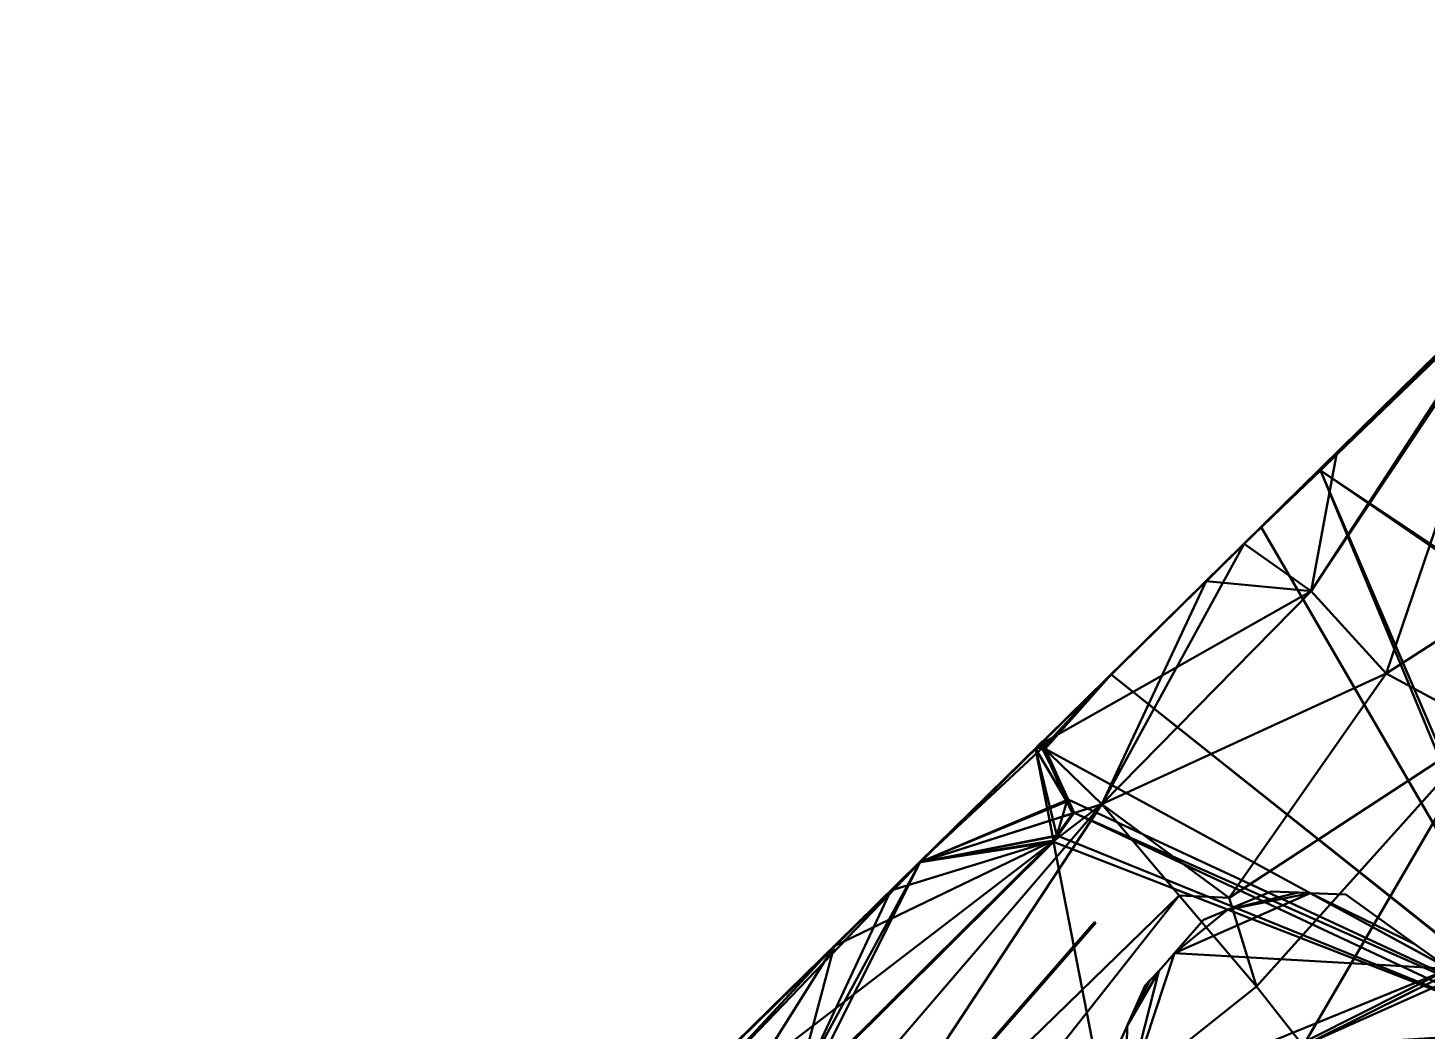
# Model space of a CAD drawing. Header units: metres. Extents: x -61.3 to -25, y -28 to 7.9.
# Drawn here: x -59.08 to -44.36, y -7.52 to 3.03 of the extents above; entities that cross this region are included whole.
import ezdxf

# ---------------------------------------------------------------- set-up
doc = ezdxf.new("R2010")
doc.units = ezdxf.units.M
for name, color, linetype, lineweight in [('0 BB  All Built Structures in Proposed site', 7, 'Continuous', 50), ('0 BB  All Untouched Project Ground Layers in Proposed site', 7, 'Continuous', 50), ('0 BB  Fill', 7, 'Continuous', 50), ('Default', 7, 'Continuous', 50)]:
    doc.layers.add(name, color=color, linetype=linetype, lineweight=lineweight)

# ---------------------------------------------------------------- blocks, each defined once
blk = doc.blocks.new('6b0b7823-ff3e-4933-bdc0-52da12941c6e')
at = {"layer": 'Default', "color": 40, "linetype": 'Continuous', "lineweight": 50, "true_color": 0xffd700, "transparency": 33554532}
for points in [[(-47.854, -6.377, 23.472), (-59.082, -19.226, 36.988), (-59.082, -19.226, 23.472)], [(-47.854, -6.377, 23.472), (-47.854, -6.377, 36.988), (-59.082, -19.226, 36.988)]]:
    blk.add_3dface(points, dxfattribs=at)
blk = doc.blocks.new('1a211841-4f0e-48f3-9a79-7b44c0794f60')
at = {"layer": '0 BB  All Built Structures in Proposed site', "color": 121, "linetype": 'Continuous', "lineweight": 50, "true_color": 0x6cfee8, "transparency": 33554687}
for points in [[(-47.02, -6.699, 33.411), (-44.127, -6.865, 33.528), (-45.592, -6.068, 33.528)], [(-44.127, -6.865, 33.498), (-47.02, -6.699, 33.381), (-45.592, -6.068, 33.498)], [(-47.02, -6.699, 33.411), (-45.592, -6.068, 33.528), (-46.462, -6.243, 33.474)], [(-45.592, -6.068, 33.498), (-47.02, -6.699, 33.381), (-46.462, -6.243, 33.444)], [(-46.462, -6.243, 33.474), (-45.721, -6.062, 33.523), (-46.005, -6.05, 33.511)], [(-45.721, -6.062, 33.492), (-46.462, -6.243, 33.444), (-46.005, -6.05, 33.48)], [(-46.462, -6.243, 33.474), (-46.005, -6.05, 33.511), (-46.462, -6.243, 33.444)], [(-46.005, -6.05, 33.48), (-46.462, -6.243, 33.444), (-46.005, -6.05, 33.511)], [(-46.462, -6.243, 33.474), (-45.592, -6.068, 33.528), (-45.721, -6.062, 33.523)], [(-45.592, -6.068, 33.498), (-46.462, -6.243, 33.444), (-45.721, -6.062, 33.492)], [(-45.721, -6.062, 33.523), (-45.721, -6.062, 33.492), (-46.005, -6.05, 33.48)], [(-46.005, -6.05, 33.511), (-45.721, -6.062, 33.523), (-46.005, -6.05, 33.48)], [(-45.721, -6.062, 33.523), (-45.592, -6.068, 33.528), (-45.721, -6.062, 33.492)], [(-45.592, -6.068, 33.498), (-45.721, -6.062, 33.492), (-45.592, -6.068, 33.528)], [(-44.491, -6.605, 33.506), (-44.127, -6.865, 33.498), (-45.592, -6.068, 33.498)], [(-44.491, -6.605, 33.506), (-45.592, -6.068, 33.498), (-45.219, -6.084, 33.523)], [(-44.127, -6.865, 33.528), (-44.491, -6.605, 33.536), (-45.592, -6.068, 33.528)], [(-45.219, -6.084, 33.523), (-45.592, -6.068, 33.498), (-45.219, -6.084, 33.553)], [(-45.592, -6.068, 33.528), (-44.491, -6.605, 33.536), (-45.219, -6.084, 33.553)], [(-45.219, -6.084, 33.553), (-45.592, -6.068, 33.498), (-45.592, -6.068, 33.528)], [(-44.491, -6.605, 33.536), (-44.491, -6.605, 33.506), (-45.219, -6.084, 33.523)], [(-44.491, -6.605, 33.536), (-45.219, -6.084, 33.523), (-45.219, -6.084, 33.553)], [(-47.02, -6.699, 33.411), (-46.462, -6.243, 33.474), (-46.715, -6.349, 33.454)], [(-46.462, -6.243, 33.444), (-47.02, -6.699, 33.381), (-46.715, -6.349, 33.424)], [(-46.715, -6.349, 33.454), (-46.462, -6.243, 33.474), (-46.715, -6.349, 33.424)], [(-46.462, -6.243, 33.444), (-46.715, -6.349, 33.424), (-46.462, -6.243, 33.474)], [(-47.02, -6.699, 33.381), (-47.02, -6.699, 33.411), (-46.715, -6.349, 33.454)], [(-47.02, -6.699, 33.381), (-46.715, -6.349, 33.454), (-46.715, -6.349, 33.424)], [(-44.127, -6.865, 33.528), (-44.127, -6.865, 33.498), (-44.491, -6.605, 33.506)], [(-44.127, -6.865, 33.528), (-44.491, -6.605, 33.506), (-44.491, -6.605, 33.536)], [(-47.532, -8.253, 33.259), (-44.127, -6.865, 33.528), (-47.02, -6.699, 33.411)], [(-44.127, -6.865, 33.498), (-47.532, -8.253, 33.229), (-47.02, -6.699, 33.381)], [(-47.532, -8.253, 33.259), (-47.02, -6.699, 33.411), (-47.185, -6.888, 33.388)], [(-47.02, -6.699, 33.381), (-47.532, -8.253, 33.229), (-47.185, -6.888, 33.358)], [(-47.185, -6.888, 33.388), (-47.02, -6.699, 33.411), (-47.185, -6.888, 33.358)], [(-47.02, -6.699, 33.381), (-47.185, -6.888, 33.358), (-47.02, -6.699, 33.411)], [(-47.484, -8.555, 33.236), (-44.127, -6.865, 33.528), (-47.532, -8.253, 33.259)], [(-44.127, -6.865, 33.498), (-47.484, -8.555, 33.206), (-47.532, -8.253, 33.229)], [(-47.532, -8.253, 33.259), (-47.185, -6.888, 33.388), (-47.519, -7.463, 33.325)], [(-47.185, -6.888, 33.358), (-47.532, -8.253, 33.229), (-47.519, -7.463, 33.295)], [(-47.519, -7.463, 33.325), (-47.185, -6.888, 33.388), (-47.28, -6.988, 33.376)], [(-47.185, -6.888, 33.358), (-47.519, -7.463, 33.295), (-47.28, -6.988, 33.345)], [(-47.484, -8.555, 33.236), (-43.21, -7.52, 33.515), (-44.127, -6.865, 33.528)], [(-43.21, -7.52, 33.485), (-47.484, -8.555, 33.206), (-44.127, -6.865, 33.498)], [(-47.185, -6.888, 33.388), (-47.185, -6.888, 33.358), (-47.28, -6.988, 33.345)], [(-47.185, -6.888, 33.388), (-47.28, -6.988, 33.345), (-47.28, -6.988, 33.376)], [(-47.519, -7.463, 33.325), (-47.28, -6.988, 33.376), (-47.33, -7.041, 33.369)], [(-47.28, -6.988, 33.345), (-47.519, -7.463, 33.295), (-47.33, -7.041, 33.338)], [(-47.519, -7.463, 33.325), (-47.33, -7.041, 33.369), (-47.519, -7.463, 33.295)], [(-47.33, -7.041, 33.338), (-47.519, -7.463, 33.295), (-47.33, -7.041, 33.369)], [(-47.28, -6.988, 33.376), (-47.28, -6.988, 33.345), (-47.33, -7.041, 33.338)], [(-47.33, -7.041, 33.369), (-47.28, -6.988, 33.376), (-47.33, -7.041, 33.338)], [(-47.621, -7.691, 33.302), (-47.532, -8.253, 33.259), (-47.519, -7.463, 33.325)], [(-47.621, -7.691, 33.302), (-47.519, -7.463, 33.325), (-47.621, -7.691, 33.271)], [(-47.532, -8.253, 33.229), (-47.621, -7.691, 33.271), (-47.519, -7.463, 33.295)], [(-47.621, -7.691, 33.271), (-47.519, -7.463, 33.325), (-47.519, -7.463, 33.295)]]:
    blk.add_3dface(points, dxfattribs=at)
blk = doc.blocks.new('f19161e1-4d41-47b8-92b2-5d887346f939')
at = {"layer": '0 BB  All Untouched Project Ground Layers in Proposed site', "color": 40, "linetype": 'Continuous', "lineweight": 50, "true_color": 0xffd700, "transparency": 33554687}
for points in [[(-41.374, 2.437, 34.752), (-45.473, -1.592, 34.143), (-45.485, -1.623, 34.138)], [(-41.374, 2.437, 34.752), (-45.485, -1.623, 34.138), (-41.374, 2.413, 34.747)], [(-41.513, -4.266, 34.138), (-41.374, 2.413, 34.747), (-45.485, -1.623, 34.138)], [(-41.374, 2.437, 34.752), (-43.339, 0.505, 34.151), (-45.473, -1.592, 34.143)], [(-43.412, 0.434, 34.135), (-45.473, -1.592, 34.143), (-43.339, 0.505, 34.151)], [(-46.289, -2.394, 33.502), (-43.412, 0.434, 34.135), (-43.374, 0.417, 34.138)], [(-43.412, 0.434, 34.135), (-46.289, -2.394, 33.502), (-45.473, -1.592, 34.143)], [(-46.289, -2.394, 33.502), (-43.374, 0.417, 34.138), (-45.583, -2.89, 33.528)], [(-45.583, -2.89, 33.528), (-43.374, 0.417, 34.138), (-44.794, -3.757, 33.528)], [(-44.794, -3.757, 33.528), (-43.374, 0.417, 34.138), (-41.033, -1.341, 34.138)], [(-44.794, -3.757, 33.528), (-41.033, -1.341, 34.138), (-43.719, -4.336, 33.528)], [(-45.473, -1.592, 34.143), (-46.289, -2.394, 33.502), (-45.497, -1.616, 34.137)], [(-45.497, -1.616, 34.137), (-46.289, -2.394, 33.502), (-46.11, -2.218, 34.011)], [(-45.497, -1.616, 34.137), (-46.11, -2.218, 34.011), (-45.485, -1.623, 34.138)], [(-45.473, -1.592, 34.143), (-45.497, -1.616, 34.137), (-45.485, -1.623, 34.138)], [(-46.11, -2.218, 34.011), (-43.084, -7.421, 33.529), (-45.485, -1.623, 34.138)], [(-43.023, -7.361, 33.544), (-45.485, -1.623, 34.138), (-43.084, -7.421, 33.529)], [(-41.562, -4.315, 34.126), (-45.485, -1.623, 34.138), (-43.023, -7.361, 33.544)], [(-41.513, -4.266, 34.138), (-45.485, -1.623, 34.138), (-41.562, -4.315, 34.126)], [(-43.084, -7.421, 33.529), (-46.11, -2.218, 34.011), (-47.688, -3.769, 33.685)], [(-46.289, -2.394, 33.502), (-47.688, -3.769, 33.685), (-46.11, -2.218, 34.011)], [(-48.435, -4.503, 32.918), (-46.289, -2.394, 33.502), (-45.583, -2.89, 33.528)], [(-48.435, -4.503, 32.918), (-47.688, -3.769, 33.685), (-46.289, -2.394, 33.502)], [(-48.435, -4.503, 32.918), (-45.583, -2.89, 33.528), (-47.786, -5.133, 32.918)], [(-47.786, -5.133, 32.918), (-45.583, -2.89, 33.528), (-44.794, -3.757, 33.528)], [(-47.688, -3.769, 33.685), (-52.157, -8.162, 32.264), (-48.435, -4.503, 33.528)], [(-52.157, -8.162, 32.264), (-47.688, -3.769, 33.685), (-49.697, -5.744, 32.644)], [(-48.435, -4.503, 32.918), (-49.697, -5.744, 32.644), (-47.688, -3.769, 33.685)], [(-47.688, -3.769, 33.685), (-48.435, -4.503, 33.528), (-48.387, -4.456, 33.54)], [(-47.688, -3.769, 33.685), (-48.387, -4.456, 33.54), (-48.383, -4.517, 33.532)], [(-48.381, -4.551, 33.528), (-47.688, -3.769, 33.685), (-48.383, -4.517, 33.532)], [(-47.688, -3.769, 33.685), (-48.381, -4.551, 33.528), (-43.091, -7.428, 33.528)], [(-47.786, -5.133, 32.918), (-44.794, -3.757, 33.528), (-46.446, -6.118, 32.918)], [(-43.084, -7.421, 33.529), (-47.688, -3.769, 33.685), (-43.091, -7.428, 33.528)], [(-46.446, -6.118, 32.918), (-44.794, -3.757, 33.528), (-43.719, -4.336, 33.528)], [(-46.446, -6.118, 32.918), (-43.719, -4.336, 33.528), (-46.157, -7.051, 32.918)], [(-46.157, -7.051, 32.918), (-43.719, -4.336, 33.528), (-45.665, -7.675, 32.918)], [(-43.719, -4.336, 33.528), (-40.948, -5.326, 33.528), (-45.665, -7.675, 32.918)], [(-49.697, -5.744, 33.254), (-48.435, -4.503, 33.528), (-52.157, -8.162, 32.264)], [(-49.697, -5.744, 32.644), (-48.435, -4.503, 32.918), (-47.786, -5.133, 32.918)], [(-49.697, -5.744, 33.254), (-48.14, -5.082, 33.495), (-48.435, -4.503, 33.528)], [(-48.387, -4.456, 33.541), (-48.387, -4.456, 33.54), (-48.435, -4.503, 33.528)], [(-48.435, -4.503, 33.528), (-48.383, -4.517, 33.533), (-48.387, -4.456, 33.541)], [(-48.435, -4.503, 33.528), (-48.14, -5.082, 33.495), (-48.377, -4.56, 33.528)], [(-48.435, -4.503, 33.528), (-48.377, -4.56, 33.528), (-48.381, -4.551, 33.529)], [(-48.381, -4.551, 33.529), (-48.383, -4.517, 33.533), (-48.435, -4.503, 33.528)], [(-48.387, -4.456, 33.54), (-48.387, -4.456, 33.541), (-48.383, -4.517, 33.532)], [(-48.387, -4.456, 33.541), (-48.383, -4.517, 33.533), (-48.383, -4.517, 33.532)], [(-48.383, -4.517, 33.533), (-48.381, -4.551, 33.529), (-48.381, -4.551, 33.528)], [(-48.383, -4.517, 33.533), (-48.381, -4.551, 33.528), (-48.383, -4.517, 33.532)], [(-48.381, -4.551, 33.528), (-48.14, -5.083, 33.495), (-43.091, -7.428, 33.528)], [(-48.381, -4.551, 33.529), (-48.377, -4.56, 33.528), (-48.381, -4.551, 33.528)], [(-48.14, -5.083, 33.495), (-48.381, -4.551, 33.528), (-48.377, -4.56, 33.528)], [(-48.377, -4.56, 33.528), (-48.14, -5.082, 33.495), (-48.14, -5.083, 33.495)], [(-51.649, -9.638, 32.309), (-47.786, -5.133, 32.918), (-51.008, -10.021, 32.33)], [(-51.649, -9.638, 32.309), (-49.697, -5.744, 32.644), (-47.786, -5.133, 32.918)], [(-51.008, -10.021, 32.33), (-47.786, -5.133, 32.918), (-46.972, -6.092, 32.888)], [(-48.14, -5.082, 33.495), (-49.697, -5.744, 33.254), (-48.076, -5.225, 33.487)], [(-48.14, -5.082, 33.495), (-48.076, -5.225, 33.487), (-48.076, -5.225, 33.486)], [(-48.14, -5.082, 33.495), (-48.076, -5.225, 33.486), (-48.14, -5.083, 33.495)], [(-43.091, -7.428, 33.528), (-48.14, -5.083, 33.495), (-48.076, -5.225, 33.486)], [(-46.972, -6.092, 32.888), (-47.786, -5.133, 32.918), (-46.446, -6.118, 32.918)], [(-49.697, -5.744, 33.254), (-48.246, -5.466, 33.459), (-48.076, -5.225, 33.487)], [(-48.076, -5.225, 33.486), (-48.246, -5.466, 33.458), (-43.182, -7.518, 33.516)], [(-48.076, -5.225, 33.487), (-48.246, -5.466, 33.459), (-48.076, -5.225, 33.486)], [(-48.246, -5.466, 33.459), (-48.246, -5.466, 33.458), (-48.076, -5.225, 33.486)], [(-43.182, -7.518, 33.516), (-43.091, -7.428, 33.528), (-48.076, -5.225, 33.486)], [(-40.948, -5.327, 33.528), (-45.665, -7.675, 32.918), (-40.948, -5.326, 33.528)], [(-43.173, -7.525, 33.134), (-45.665, -7.675, 32.918), (-40.948, -5.327, 33.528)], [(-51.088, -8.306, 33.018), (-46.895, -12.709, 32.918), (-48.292, -5.53, 33.451)], [(-48.292, -5.53, 33.452), (-51.088, -8.306, 33.018), (-51.088, -8.306, 33.018)], [(-48.292, -5.53, 33.452), (-51.088, -8.306, 33.018), (-48.292, -5.53, 33.451)], [(-48.292, -5.53, 33.452), (-49.697, -5.744, 33.254), (-51.088, -8.306, 33.018)], [(-48.292, -5.53, 33.452), (-48.246, -5.466, 33.459), (-49.697, -5.744, 33.254)], [(-48.246, -5.466, 33.458), (-48.292, -5.53, 33.451), (-43.182, -7.518, 33.516)], [(-48.246, -5.466, 33.459), (-48.292, -5.53, 33.452), (-48.292, -5.53, 33.451)], [(-48.246, -5.466, 33.459), (-48.292, -5.53, 33.451), (-48.246, -5.466, 33.458)], [(-48.292, -5.53, 33.451), (-46.895, -12.709, 32.918), (-43.182, -7.518, 33.516)], [(-49.697, -5.744, 33.254), (-52.157, -8.162, 32.264), (-53.552, -9.533, 32.658)], [(-49.697, -5.744, 33.254), (-53.552, -9.533, 32.658), (-53.254, -9.448, 32.7)], [(-53.254, -9.448, 32.7), (-51.088, -8.306, 33.018), (-49.697, -5.744, 33.254)], [(-49.697, -5.744, 32.644), (-51.649, -9.638, 32.309), (-52.157, -8.162, 32.264)], [(-51.008, -10.021, 32.33), (-46.972, -6.092, 32.888), (-50.368, -10.404, 32.309)], [(-50.368, -10.404, 32.309), (-46.972, -6.092, 32.888), (-46.157, -7.051, 32.918)], [(-46.972, -6.092, 32.888), (-46.446, -6.118, 32.918), (-46.157, -7.051, 32.918)], [(-50.368, -10.404, 32.309), (-46.157, -7.051, 32.918), (-45.665, -7.675, 32.918)], [(-43.156, -7.543, 33.516), (-43.182, -7.518, 33.516), (-46.895, -12.709, 32.918)]]:
    blk.add_3dface(points, dxfattribs=at)
blk = doc.blocks.new('1b2ab502-d486-4e63-b1bb-fa146fe8643c')
at = {"layer": '0 BB  All Untouched Project Ground Layers in Proposed site', "color": 227, "linetype": 'Continuous', "lineweight": 50, "true_color": 0x8b3573, "transparency": 33554687}
for points in [[(-46.289, -2.394, 32.587), (-43.412, 0.434, 33.221), (-43.374, 0.417, 33.223)], [(-46.289, -2.394, 32.587), (-45.312, -1.434, 33.717), (-43.412, 0.434, 33.221)], [(-46.289, -2.394, 32.587), (-43.374, 0.417, 33.223), (-45.583, -2.89, 32.614)], [(-45.583, -2.89, 32.614), (-43.374, 0.417, 33.223), (-44.794, -3.757, 32.614)], [(-45.583, -2.89, 33.528), (-44.794, -3.757, 33.528), (-43.374, 0.417, 34.138)], [(-45.583, -2.89, 33.528), (-43.374, 0.417, 34.138), (-45.312, -1.434, 33.717)], [(-43.412, 0.434, 34.135), (-43.412, 0.434, 33.221), (-45.312, -1.434, 33.717)], [(-43.412, 0.434, 34.135), (-45.312, -1.434, 33.717), (-43.374, 0.417, 34.138)], [(-44.794, -3.757, 32.614), (-43.374, 0.417, 33.223), (-41.033, -1.341, 33.223)], [(-43.374, 0.417, 34.138), (-44.794, -3.757, 33.528), (-41.033, -1.341, 34.138)], [(-46.289, -2.394, 33.502), (-45.312, -1.434, 33.717), (-52.779, -8.773, 31.253)], [(-49.697, -5.744, 31.73), (-52.779, -8.773, 31.253), (-45.312, -1.434, 33.717)], [(-45.312, -1.434, 33.717), (-48.435, -4.503, 32.004), (-49.697, -5.744, 31.73)], [(-48.435, -4.503, 32.004), (-45.312, -1.434, 33.717), (-46.289, -2.394, 32.587)], [(-45.312, -1.434, 33.717), (-46.289, -2.394, 33.502), (-45.583, -2.89, 33.528)], [(-43.719, -4.336, 33.528), (-41.033, -1.341, 34.138), (-44.794, -3.757, 33.528)], [(-44.794, -3.757, 32.614), (-41.033, -1.341, 33.223), (-43.719, -4.336, 32.614)], [(-46.289, -2.394, 33.502), (-52.779, -8.773, 31.253), (-48.435, -4.503, 32.918)], [(-48.435, -4.503, 32.004), (-46.289, -2.394, 32.587), (-45.583, -2.89, 32.614)], [(-46.289, -2.394, 33.502), (-48.435, -4.503, 32.918), (-47.786, -5.133, 32.918)], [(-46.289, -2.394, 33.502), (-47.786, -5.133, 32.918), (-45.583, -2.89, 33.528)], [(-48.435, -4.503, 32.004), (-45.583, -2.89, 32.614), (-47.786, -5.133, 32.004)], [(-47.786, -5.133, 32.004), (-45.583, -2.89, 32.614), (-44.794, -3.757, 32.614)], [(-45.583, -2.89, 33.528), (-47.786, -5.133, 32.918), (-44.794, -3.757, 33.528)], [(-47.786, -5.133, 32.004), (-44.794, -3.757, 32.614), (-46.446, -6.118, 32.004)], [(-47.786, -5.133, 32.918), (-46.446, -6.118, 32.918), (-44.794, -3.757, 33.528)], [(-46.446, -6.118, 32.004), (-44.794, -3.757, 32.614), (-43.719, -4.336, 32.614)], [(-44.794, -3.757, 33.528), (-46.446, -6.118, 32.918), (-43.719, -4.336, 33.528)], [(-46.157, -7.051, 32.918), (-43.719, -4.336, 33.528), (-46.446, -6.118, 32.918)], [(-46.446, -6.118, 32.004), (-43.719, -4.336, 32.614), (-46.157, -7.051, 32.004)], [(-45.665, -7.675, 32.918), (-43.719, -4.336, 33.528), (-46.157, -7.051, 32.918)], [(-46.157, -7.051, 32.004), (-43.719, -4.336, 32.614), (-45.665, -7.675, 32.004)], [(-45.665, -7.675, 32.918), (-40.948, -5.326, 33.528), (-43.719, -4.336, 33.528)], [(-43.719, -4.336, 32.614), (-40.948, -5.326, 32.614), (-45.665, -7.675, 32.004)], [(-52.779, -8.773, 31.253), (-49.697, -5.744, 32.644), (-48.435, -4.503, 32.918)], [(-49.697, -5.744, 31.73), (-48.435, -4.503, 32.004), (-47.786, -5.133, 32.004)], [(-48.435, -4.503, 32.918), (-49.697, -5.744, 32.644), (-47.786, -5.133, 32.918)], [(-51.649, -9.638, 31.394), (-47.786, -5.133, 32.004), (-51.008, -10.021, 31.416)], [(-51.649, -9.638, 31.394), (-49.697, -5.744, 31.73), (-47.786, -5.133, 32.004)], [(-47.786, -5.133, 32.918), (-51.649, -9.638, 32.309), (-51.008, -10.021, 32.33)], [(-49.697, -5.744, 32.644), (-51.649, -9.638, 32.309), (-47.786, -5.133, 32.918)], [(-51.008, -10.021, 31.416), (-47.786, -5.133, 32.004), (-46.972, -6.092, 31.973)], [(-47.786, -5.133, 32.918), (-51.008, -10.021, 32.33), (-46.972, -6.092, 32.888)], [(-46.972, -6.092, 31.973), (-47.786, -5.133, 32.004), (-46.446, -6.118, 32.004)], [(-47.786, -5.133, 32.918), (-46.972, -6.092, 32.888), (-46.446, -6.118, 32.918)], [(-45.665, -7.675, 32.918), (-40.948, -5.327, 33.528), (-40.948, -5.326, 33.528)], [(-40.948, -5.327, 32.614), (-45.665, -7.675, 32.004), (-40.948, -5.326, 32.614)], [(-43.173, -7.525, 33.134), (-40.948, -5.327, 33.528), (-45.665, -7.675, 32.918)], [(-43.173, -7.525, 32.219), (-45.665, -7.675, 32.004), (-40.948, -5.327, 32.614)], [(-49.697, -5.744, 32.644), (-52.779, -8.773, 31.253), (-53.659, -9.638, 32.032)], [(-49.697, -5.744, 32.644), (-53.659, -9.638, 32.032), (-51.649, -9.638, 32.309)], [(-49.697, -5.744, 31.73), (-51.649, -9.638, 31.394), (-52.779, -8.773, 31.253)], [(-51.008, -10.021, 31.416), (-46.972, -6.092, 31.973), (-50.368, -10.404, 31.394)], [(-51.008, -10.021, 32.33), (-50.368, -10.404, 32.309), (-46.972, -6.092, 32.888)], [(-50.368, -10.404, 31.394), (-46.972, -6.092, 31.973), (-46.157, -7.051, 32.004)], [(-46.972, -6.092, 32.888), (-50.368, -10.404, 32.309), (-46.157, -7.051, 32.918)], [(-46.972, -6.092, 31.973), (-46.446, -6.118, 32.004), (-46.157, -7.051, 32.004)], [(-46.446, -6.118, 32.918), (-46.972, -6.092, 32.888), (-46.157, -7.051, 32.918)], [(-45.665, -7.675, 32.918), (-46.157, -7.051, 32.918), (-50.368, -10.404, 32.309)], [(-50.368, -10.404, 31.394), (-46.157, -7.051, 32.004), (-45.665, -7.675, 32.004)]]:
    blk.add_3dface(points, dxfattribs=at)
blk = doc.blocks.new('ddf992bc-4f9a-490d-82f3-f35fdbdac8a4')
at = {"layer": '0 BB  All Untouched Project Ground Layers in Proposed site', "color": 217, "linetype": 'Continuous', "lineweight": 50, "true_color": 0x8b318b, "transparency": 33554687}
for points in [[(-46.289, -2.394, 31.978), (-43.412, 0.434, 32.611), (-43.374, 0.417, 32.614)], [(-43.412, 0.434, 32.611), (-46.289, -2.394, 32.587), (-43.412, 0.434, 33.221)], [(-46.289, -2.394, 31.978), (-46.289, -2.394, 32.587), (-43.412, 0.434, 32.611)], [(-43.412, 0.434, 33.221), (-46.289, -2.394, 32.587), (-45.583, -2.89, 32.614)], [(-46.289, -2.394, 31.978), (-43.374, 0.417, 32.614), (-45.583, -2.89, 32.004)], [(-43.412, 0.434, 33.221), (-45.583, -2.89, 32.614), (-43.374, 0.417, 33.223)], [(-45.583, -2.89, 32.004), (-43.374, 0.417, 32.614), (-44.794, -3.757, 32.004)], [(-45.583, -2.89, 32.614), (-44.794, -3.757, 32.614), (-43.374, 0.417, 33.223)], [(-44.794, -3.757, 32.004), (-43.374, 0.417, 32.614), (-41.033, -1.341, 32.614)], [(-43.374, 0.417, 33.223), (-44.794, -3.757, 32.614), (-41.033, -1.341, 33.223)], [(-43.719, -4.336, 32.614), (-41.033, -1.341, 33.223), (-44.794, -3.757, 32.614)], [(-44.794, -3.757, 32.004), (-41.033, -1.341, 32.614), (-43.719, -4.336, 32.004)], [(-48.435, -4.503, 31.394), (-46.289, -2.394, 31.978), (-45.583, -2.89, 32.004)], [(-46.289, -2.394, 31.978), (-48.435, -4.503, 31.394), (-46.688, -2.786, 32.479)], [(-46.289, -2.394, 32.587), (-46.289, -2.394, 31.978), (-46.688, -2.786, 32.479)], [(-46.688, -2.786, 32.479), (-45.583, -2.89, 32.614), (-46.289, -2.394, 32.587)], [(-52.157, -8.162, 30.74), (-48.435, -4.503, 32.004), (-46.688, -2.786, 32.479)], [(-46.688, -2.786, 32.479), (-49.697, -5.744, 31.12), (-52.157, -8.162, 30.74)], [(-49.697, -5.744, 31.12), (-46.688, -2.786, 32.479), (-48.435, -4.503, 31.394)], [(-46.688, -2.786, 32.479), (-48.435, -4.503, 32.004), (-47.786, -5.133, 32.004)], [(-47.786, -5.133, 32.004), (-45.583, -2.89, 32.614), (-46.688, -2.786, 32.479)], [(-48.435, -4.503, 31.394), (-45.583, -2.89, 32.004), (-47.786, -5.133, 31.394)], [(-47.786, -5.133, 31.394), (-45.583, -2.89, 32.004), (-44.794, -3.757, 32.004)], [(-45.583, -2.89, 32.614), (-47.786, -5.133, 32.004), (-44.794, -3.757, 32.614)], [(-47.786, -5.133, 31.394), (-44.794, -3.757, 32.004), (-46.446, -6.118, 31.394)], [(-47.786, -5.133, 32.004), (-46.446, -6.118, 32.004), (-44.794, -3.757, 32.614)], [(-46.446, -6.118, 31.394), (-44.794, -3.757, 32.004), (-43.719, -4.336, 32.004)], [(-44.794, -3.757, 32.614), (-46.446, -6.118, 32.004), (-43.719, -4.336, 32.614)], [(-46.157, -7.051, 32.004), (-43.719, -4.336, 32.614), (-46.446, -6.118, 32.004)], [(-46.446, -6.118, 31.394), (-43.719, -4.336, 32.004), (-46.157, -7.051, 31.394)], [(-45.665, -7.675, 32.004), (-43.719, -4.336, 32.614), (-46.157, -7.051, 32.004)], [(-46.157, -7.051, 31.394), (-43.719, -4.336, 32.004), (-45.665, -7.675, 31.394)], [(-45.665, -7.675, 32.004), (-40.948, -5.326, 32.614), (-43.719, -4.336, 32.614)], [(-43.719, -4.336, 32.004), (-40.948, -5.326, 32.004), (-45.665, -7.675, 31.394)], [(-48.435, -4.503, 32.004), (-52.157, -8.162, 30.74), (-49.697, -5.744, 31.73)], [(-49.697, -5.744, 31.12), (-48.435, -4.503, 31.394), (-47.786, -5.133, 31.394)], [(-48.435, -4.503, 32.004), (-49.697, -5.744, 31.73), (-47.786, -5.133, 32.004)], [(-51.649, -9.638, 30.785), (-47.786, -5.133, 31.394), (-51.008, -10.021, 30.806)], [(-51.649, -9.638, 30.785), (-49.697, -5.744, 31.12), (-47.786, -5.133, 31.394)], [(-47.786, -5.133, 32.004), (-51.649, -9.638, 31.394), (-51.008, -10.021, 31.416)], [(-49.697, -5.744, 31.73), (-51.649, -9.638, 31.394), (-47.786, -5.133, 32.004)], [(-51.008, -10.021, 30.806), (-47.786, -5.133, 31.394), (-46.972, -6.092, 31.364)], [(-47.786, -5.133, 32.004), (-51.008, -10.021, 31.416), (-46.972, -6.092, 31.973)], [(-46.972, -6.092, 31.364), (-47.786, -5.133, 31.394), (-46.446, -6.118, 31.394)], [(-47.786, -5.133, 32.004), (-46.972, -6.092, 31.973), (-46.446, -6.118, 32.004)], [(-45.665, -7.675, 32.004), (-40.948, -5.327, 32.614), (-40.948, -5.326, 32.614)], [(-40.948, -5.327, 32.004), (-45.665, -7.675, 31.394), (-40.948, -5.326, 32.004)], [(-43.173, -7.525, 32.219), (-40.948, -5.327, 32.614), (-45.665, -7.675, 32.004)], [(-43.173, -7.525, 31.61), (-45.665, -7.675, 31.394), (-40.948, -5.327, 32.004)], [(-53.659, -9.638, 31.117), (-49.697, -5.744, 31.73), (-52.157, -8.162, 30.74)], [(-49.697, -5.744, 31.73), (-53.659, -9.638, 31.117), (-51.649, -9.638, 31.394)], [(-49.697, -5.744, 31.12), (-51.649, -9.638, 30.785), (-52.157, -8.162, 30.74)], [(-51.008, -10.021, 30.806), (-46.972, -6.092, 31.364), (-50.368, -10.404, 30.785)], [(-51.008, -10.021, 31.416), (-50.368, -10.404, 31.394), (-46.972, -6.092, 31.973)], [(-50.368, -10.404, 30.785), (-46.972, -6.092, 31.364), (-46.157, -7.051, 31.394)], [(-46.972, -6.092, 31.973), (-50.368, -10.404, 31.394), (-46.157, -7.051, 32.004)], [(-46.972, -6.092, 31.364), (-46.446, -6.118, 31.394), (-46.157, -7.051, 31.394)], [(-46.446, -6.118, 32.004), (-46.972, -6.092, 31.973), (-46.157, -7.051, 32.004)], [(-45.665, -7.675, 32.004), (-46.157, -7.051, 32.004), (-50.368, -10.404, 31.394)], [(-50.368, -10.404, 30.785), (-46.157, -7.051, 31.394), (-45.665, -7.675, 31.394)]]:
    blk.add_3dface(points, dxfattribs=at)
blk = doc.blocks.new('0c24cc1f-feeb-454a-a965-ad1ec503f3fa')
at = {"layer": '0 BB  All Untouched Project Ground Layers in Proposed site', "color": 227, "linetype": 'Continuous', "lineweight": 50, "true_color": 0x8b3573, "transparency": 33554687}
for points in [[(-43.339, 0.505, 32.627), (-40.766, 3.035, 33.119), (-57.371, -13.287, 25.724)], [(-40.766, 3.035, 33.119), (-55.604, -11.55, 26.205), (-57.371, -13.287, 25.724)], [(-53.659, -9.638, 26.655), (-55.604, -11.55, 26.205), (-40.766, 3.035, 33.119)], [(-53.659, -9.638, 26.655), (-40.766, 3.035, 33.119), (-49.697, -5.744, 27.268)], [(-48.435, -4.503, 27.542), (-49.697, -5.744, 27.268), (-40.766, 3.035, 33.119)], [(-40.766, 3.035, 33.119), (-46.289, -2.394, 28.125), (-48.435, -4.503, 27.542)], [(-40.766, 3.035, 33.119), (-43.412, 0.434, 28.758), (-46.289, -2.394, 28.125)], [(-57.371, -13.287, 25.724), (-43.412, 0.434, 32.611), (-43.339, 0.505, 32.627)], [(-43.412, 0.434, 32.611), (-57.371, -13.287, 25.724), (-46.289, -2.394, 31.978)], [(-46.289, -2.394, 28.125), (-43.412, 0.434, 28.758), (-43.374, 0.417, 28.761)], [(-43.412, 0.434, 32.611), (-46.289, -2.394, 31.978), (-45.583, -2.89, 32.004)], [(-46.289, -2.394, 28.125), (-43.374, 0.417, 28.761), (-45.583, -2.89, 28.151)], [(-43.412, 0.434, 32.611), (-45.583, -2.89, 32.004), (-43.374, 0.417, 32.614)], [(-45.583, -2.89, 28.151), (-43.374, 0.417, 28.761), (-44.794, -3.757, 28.151)], [(-45.583, -2.89, 32.004), (-44.794, -3.757, 32.004), (-43.374, 0.417, 32.614)], [(-44.794, -3.757, 28.151), (-43.374, 0.417, 28.761), (-41.033, -1.341, 28.761)], [(-43.374, 0.417, 32.614), (-44.794, -3.757, 32.004), (-41.033, -1.341, 32.614)], [(-43.719, -4.336, 32.004), (-41.033, -1.341, 32.614), (-44.794, -3.757, 32.004)], [(-44.794, -3.757, 28.151), (-41.033, -1.341, 28.761), (-43.719, -4.336, 28.151)], [(-46.289, -2.394, 31.978), (-57.371, -13.287, 25.724), (-48.435, -4.503, 31.394)], [(-48.435, -4.503, 27.542), (-46.289, -2.394, 28.125), (-45.583, -2.89, 28.151)], [(-46.289, -2.394, 31.978), (-48.435, -4.503, 31.394), (-47.786, -5.133, 31.394)], [(-46.289, -2.394, 31.978), (-47.786, -5.133, 31.394), (-45.583, -2.89, 32.004)], [(-48.435, -4.503, 27.542), (-45.583, -2.89, 28.151), (-47.786, -5.133, 27.542)], [(-47.786, -5.133, 27.542), (-45.583, -2.89, 28.151), (-44.794, -3.757, 28.151)], [(-45.583, -2.89, 32.004), (-47.786, -5.133, 31.394), (-44.794, -3.757, 32.004)], [(-47.786, -5.133, 27.542), (-44.794, -3.757, 28.151), (-46.446, -6.118, 27.542)], [(-47.786, -5.133, 31.394), (-46.446, -6.118, 31.394), (-44.794, -3.757, 32.004)], [(-46.446, -6.118, 27.542), (-44.794, -3.757, 28.151), (-43.719, -4.336, 28.151)], [(-44.794, -3.757, 32.004), (-46.446, -6.118, 31.394), (-43.719, -4.336, 32.004)], [(-46.157, -7.051, 31.394), (-43.719, -4.336, 32.004), (-46.446, -6.118, 31.394)], [(-46.446, -6.118, 27.542), (-43.719, -4.336, 28.151), (-46.157, -7.051, 27.542)], [(-45.665, -7.675, 31.394), (-43.719, -4.336, 32.004), (-46.157, -7.051, 31.394)], [(-46.157, -7.051, 27.542), (-43.719, -4.336, 28.151), (-45.665, -7.675, 27.542)], [(-45.665, -7.675, 31.394), (-40.948, -5.326, 32.004), (-43.719, -4.336, 32.004)], [(-43.719, -4.336, 28.151), (-40.948, -5.326, 28.151), (-45.665, -7.675, 27.542)], [(-57.371, -13.287, 25.724), (-49.697, -5.744, 31.12), (-48.435, -4.503, 31.394)], [(-49.697, -5.744, 27.268), (-48.435, -4.503, 27.542), (-47.786, -5.133, 27.542)], [(-48.435, -4.503, 31.394), (-49.697, -5.744, 31.12), (-47.786, -5.133, 31.394)], [(-53.659, -9.638, 26.655), (-49.697, -5.744, 27.268), (-47.786, -5.133, 27.542)], [(-53.659, -9.638, 26.655), (-47.786, -5.133, 27.542), (-51.649, -9.638, 26.932)], [(-51.649, -9.638, 26.932), (-47.786, -5.133, 27.542), (-51.008, -10.021, 26.953)], [(-47.786, -5.133, 31.394), (-51.649, -9.638, 30.785), (-51.008, -10.021, 30.806)], [(-49.697, -5.744, 31.12), (-51.649, -9.638, 30.785), (-47.786, -5.133, 31.394)], [(-51.008, -10.021, 26.953), (-47.786, -5.133, 27.542), (-46.972, -6.092, 27.511)], [(-47.786, -5.133, 31.394), (-51.008, -10.021, 30.806), (-46.972, -6.092, 31.364)], [(-46.972, -6.092, 27.511), (-47.786, -5.133, 27.542), (-46.446, -6.118, 27.542)], [(-47.786, -5.133, 31.394), (-46.972, -6.092, 31.364), (-46.446, -6.118, 31.394)], [(-45.665, -7.675, 31.394), (-40.948, -5.327, 32.004), (-40.948, -5.326, 32.004)], [(-45.665, -7.675, 27.542), (-40.948, -5.326, 28.151), (-41.391, -5.764, 28.073)], [(-43.173, -7.525, 31.61), (-40.948, -5.327, 32.004), (-45.665, -7.675, 31.394)], [(-57.371, -13.287, 25.724), (-53.659, -9.638, 30.508), (-49.697, -5.744, 31.12)], [(-49.697, -5.744, 31.12), (-53.659, -9.638, 30.508), (-51.649, -9.638, 30.785)], [(-41.391, -5.764, 28.073), (-43.173, -7.525, 27.757), (-45.665, -7.675, 27.542)], [(-51.008, -10.021, 26.953), (-46.972, -6.092, 27.511), (-50.368, -10.404, 26.932)], [(-51.008, -10.021, 30.806), (-50.368, -10.404, 30.785), (-46.972, -6.092, 31.364)], [(-50.368, -10.404, 26.932), (-46.972, -6.092, 27.511), (-46.157, -7.051, 27.542)], [(-46.972, -6.092, 31.364), (-50.368, -10.404, 30.785), (-46.157, -7.051, 31.394)], [(-46.972, -6.092, 27.511), (-46.446, -6.118, 27.542), (-46.157, -7.051, 27.542)], [(-46.446, -6.118, 31.394), (-46.972, -6.092, 31.364), (-46.157, -7.051, 31.394)], [(-45.665, -7.675, 31.394), (-46.157, -7.051, 31.394), (-50.368, -10.404, 30.785)], [(-50.368, -10.404, 26.932), (-46.157, -7.051, 27.542), (-45.665, -7.675, 27.542)]]:
    blk.add_3dface(points, dxfattribs=at)
blk = doc.blocks.new('b6f2baf6-b7b9-4251-ac9d-4452694c6ea6')
at = {"layer": '0 BB  Fill', "color": 40, "linetype": 'Continuous', "lineweight": 50, "true_color": 0xffd700, "transparency": 33554687}
for points in [[(-50.003, -6.039, 33.29), (-48.295, -5.513, 33.452), (-48.483, -4.545, 33.524)], [(-49.706, -5.747, 33.253), (-50.003, -6.039, 33.29), (-48.483, -4.545, 33.524)], [(-48.438, -4.501, 33.528), (-48.407, -4.537, 33.527), (-49.706, -5.747, 33.253)], [(-49.706, -5.747, 33.253), (-48.483, -4.545, 33.524), (-48.438, -4.501, 33.528)], [(-48.152, -5.104, 33.492), (-49.706, -5.747, 33.253), (-48.407, -4.537, 33.527)], [(-48.483, -4.545, 33.524), (-48.451, -4.513, 33.528), (-48.438, -4.501, 33.528)], [(-48.407, -4.537, 33.528), (-48.451, -4.513, 33.528), (-48.483, -4.545, 33.524)], [(-48.483, -4.545, 33.524), (-48.152, -5.104, 33.492), (-48.407, -4.537, 33.528)], [(-48.258, -5.461, 33.458), (-48.483, -4.545, 33.524), (-48.295, -5.513, 33.452)], [(-48.258, -5.461, 33.458), (-48.152, -5.104, 33.492), (-48.483, -4.545, 33.524)], [(-48.408, -4.471, 33.537), (-48.451, -4.513, 33.528), (-48.405, -4.511, 33.532)], [(-48.408, -4.471, 33.537), (-48.438, -4.501, 33.528), (-48.451, -4.513, 33.528)], [(-48.407, -4.537, 33.528), (-48.405, -4.511, 33.532), (-48.451, -4.513, 33.528)], [(-48.438, -4.501, 33.528), (-48.408, -4.471, 33.536), (-48.405, -4.511, 33.531)], [(-48.438, -4.501, 33.528), (-48.408, -4.471, 33.537), (-48.408, -4.471, 33.536)], [(-48.406, -4.536, 33.527), (-48.438, -4.501, 33.528), (-48.404, -4.534, 33.528)], [(-48.407, -4.537, 33.527), (-48.438, -4.501, 33.528), (-48.406, -4.536, 33.527)], [(-48.438, -4.501, 33.528), (-48.405, -4.511, 33.531), (-48.404, -4.534, 33.528)], [(-48.408, -4.471, 33.536), (-48.408, -4.471, 33.537), (-48.405, -4.511, 33.532)], [(-48.408, -4.471, 33.536), (-48.405, -4.511, 33.532), (-48.405, -4.511, 33.531)], [(-48.406, -4.536, 33.528), (-48.405, -4.511, 33.532), (-48.407, -4.537, 33.528)], [(-48.407, -4.537, 33.527), (-48.406, -4.536, 33.527), (-48.406, -4.536, 33.528)], [(-48.407, -4.537, 33.527), (-48.406, -4.536, 33.528), (-48.407, -4.537, 33.528)], [(-48.152, -5.104, 33.492), (-48.407, -4.537, 33.527), (-48.152, -5.104, 33.492)], [(-48.407, -4.537, 33.527), (-48.407, -4.537, 33.528), (-48.152, -5.104, 33.492)], [(-48.404, -4.534, 33.529), (-48.405, -4.511, 33.532), (-48.406, -4.536, 33.528)], [(-48.406, -4.536, 33.527), (-48.404, -4.534, 33.528), (-48.406, -4.536, 33.528)], [(-48.404, -4.534, 33.528), (-48.404, -4.534, 33.529), (-48.406, -4.536, 33.528)], [(-48.404, -4.534, 33.528), (-48.405, -4.511, 33.531), (-48.405, -4.511, 33.532)], [(-48.404, -4.534, 33.528), (-48.405, -4.511, 33.532), (-48.404, -4.534, 33.529)], [(-49.706, -5.747, 33.253), (-48.152, -5.104, 33.492), (-48.095, -5.231, 33.484)], [(-48.095, -5.231, 33.484), (-48.152, -5.104, 33.492), (-48.258, -5.461, 33.458)], [(-48.095, -5.231, 33.484), (-48.152, -5.104, 33.492), (-48.152, -5.104, 33.492)], [(-48.095, -5.231, 33.484), (-48.152, -5.104, 33.492), (-48.095, -5.231, 33.484)], [(-48.095, -5.231, 33.484), (-48.258, -5.461, 33.457), (-49.706, -5.747, 33.253)], [(-48.258, -5.461, 33.457), (-48.095, -5.231, 33.484), (-48.258, -5.461, 33.458)], [(-48.095, -5.231, 33.484), (-48.095, -5.231, 33.484), (-48.258, -5.461, 33.458)], [(-51.025, -8.224, 33.029), (-48.295, -5.513, 33.451), (-48.295, -5.513, 33.452)], [(-51.025, -8.224, 33.029), (-48.295, -5.513, 33.452), (-51.025, -8.224, 33.029)], [(-48.295, -5.513, 33.452), (-50.003, -6.039, 33.29), (-51.025, -8.224, 33.029)], [(-51.025, -8.224, 33.029), (-50.6, -6.625, 33.115), (-48.295, -5.513, 33.451)], [(-49.706, -5.747, 33.253), (-48.295, -5.513, 33.451), (-50.6, -6.625, 33.115)], [(-49.706, -5.747, 33.253), (-48.258, -5.461, 33.457), (-48.295, -5.513, 33.451)], [(-48.295, -5.513, 33.451), (-48.258, -5.461, 33.457), (-48.258, -5.461, 33.458)], [(-48.295, -5.513, 33.451), (-48.258, -5.461, 33.458), (-48.295, -5.513, 33.452)], [(-50.003, -6.039, 33.29), (-49.706, -5.747, 33.253), (-50.6, -6.625, 33.115)], [(-50.003, -6.039, 33.29), (-51.644, -7.652, 33.037), (-51.025, -8.224, 33.029)], [(-51.644, -7.652, 33.037), (-50.003, -6.039, 33.29), (-50.6, -6.625, 33.115)], [(-53.166, -9.405, 32.713), (-53.539, -9.515, 32.66), (-50.6, -6.625, 33.115)], [(-50.6, -6.625, 33.115), (-53.539, -9.515, 32.66), (-52.429, -8.424, 32.915)], [(-53.166, -9.405, 32.713), (-50.6, -6.625, 33.115), (-52.108, -9.024, 32.866)], [(-52.429, -8.424, 32.915), (-51.644, -7.652, 33.037), (-50.6, -6.625, 33.115)], [(-52.108, -9.024, 32.866), (-50.6, -6.625, 33.115), (-51.025, -8.224, 33.029)]]:
    blk.add_3dface(points, dxfattribs=at)

msp = doc.modelspace()

# ---------------------------------------------------------------- linework, layer by layer
at = {"layer": 'Default', "color": 40, "linetype": 'Continuous', "lineweight": 100, "true_color": 0xffd700, "transparency": 33554687}
msp.add_line((-47.854, -6.377, 36.988), (-59.082, -19.226, 36.988), dxfattribs=at)
at = {"layer": 'Default', "color": 227, "lineweight": 200, "true_color": 0x8b3573, "transparency": 33554687}
for p, q in [((-50.916, -9.881, 30.823), (-47.854, -6.377, 31.289)), ((-50.916, -9.881, 31.433), (-47.854, -6.377, 31.898)), ((-50.916, -9.881, 32.347), (-47.854, -6.377, 32.813)), ((-50.777, -9.722, 26.991), (-47.854, -6.377, 27.436))]:
    msp.add_line(p, q, dxfattribs=at)
at = {"layer": 'Default', "color": 217, "lineweight": 200, "true_color": 0x8b318b, "transparency": 33554687}
for p, q in [((-50.916, -9.881, 30.823), (-47.854, -6.377, 31.289)), ((-50.916, -9.881, 31.433), (-47.854, -6.377, 31.898))]:
    msp.add_line(p, q, dxfattribs=at)
at = {"layer": 'Default', "color": 40, "lineweight": 200, "true_color": 0xffd700, "transparency": 33554687}
for p, q in [((-50.916, -9.881, 32.347), (-47.854, -6.377, 32.813)), ((-48.077, -6.632, 33.369), (-47.854, -6.377, 33.4)), ((-50.758, -9.7, 32.918), (-48.077, -6.632, 33.369))]:
    msp.add_line(p, q, dxfattribs=at)

# ---------------------------------------------------------------- block references
at = {"layer": '0 BB  All Built Structures in Proposed site', "color": 0, "transparency": 16777216}
msp.add_blockref('1a211841-4f0e-48f3-9a79-7b44c0794f60', (0, 0), dxfattribs=at)
at = {"layer": '0 BB  All Untouched Project Ground Layers in Proposed site', "color": 0, "transparency": 16777216}
for name in ['f19161e1-4d41-47b8-92b2-5d887346f939', '1b2ab502-d486-4e63-b1bb-fa146fe8643c', 'ddf992bc-4f9a-490d-82f3-f35fdbdac8a4', '0c24cc1f-feeb-454a-a965-ad1ec503f3fa']:
    msp.add_blockref(name, (0, 0), dxfattribs=at)
at = {"layer": '0 BB  Fill', "color": 0, "transparency": 16777216}
msp.add_blockref('b6f2baf6-b7b9-4251-ac9d-4452694c6ea6', (0, 0), dxfattribs=at)
at = {"layer": 'Default', "color": 0, "transparency": 16777216}
msp.add_blockref('6b0b7823-ff3e-4933-bdc0-52da12941c6e', (0, 0), dxfattribs=at)

doc.saveas('drawing.dxf')
